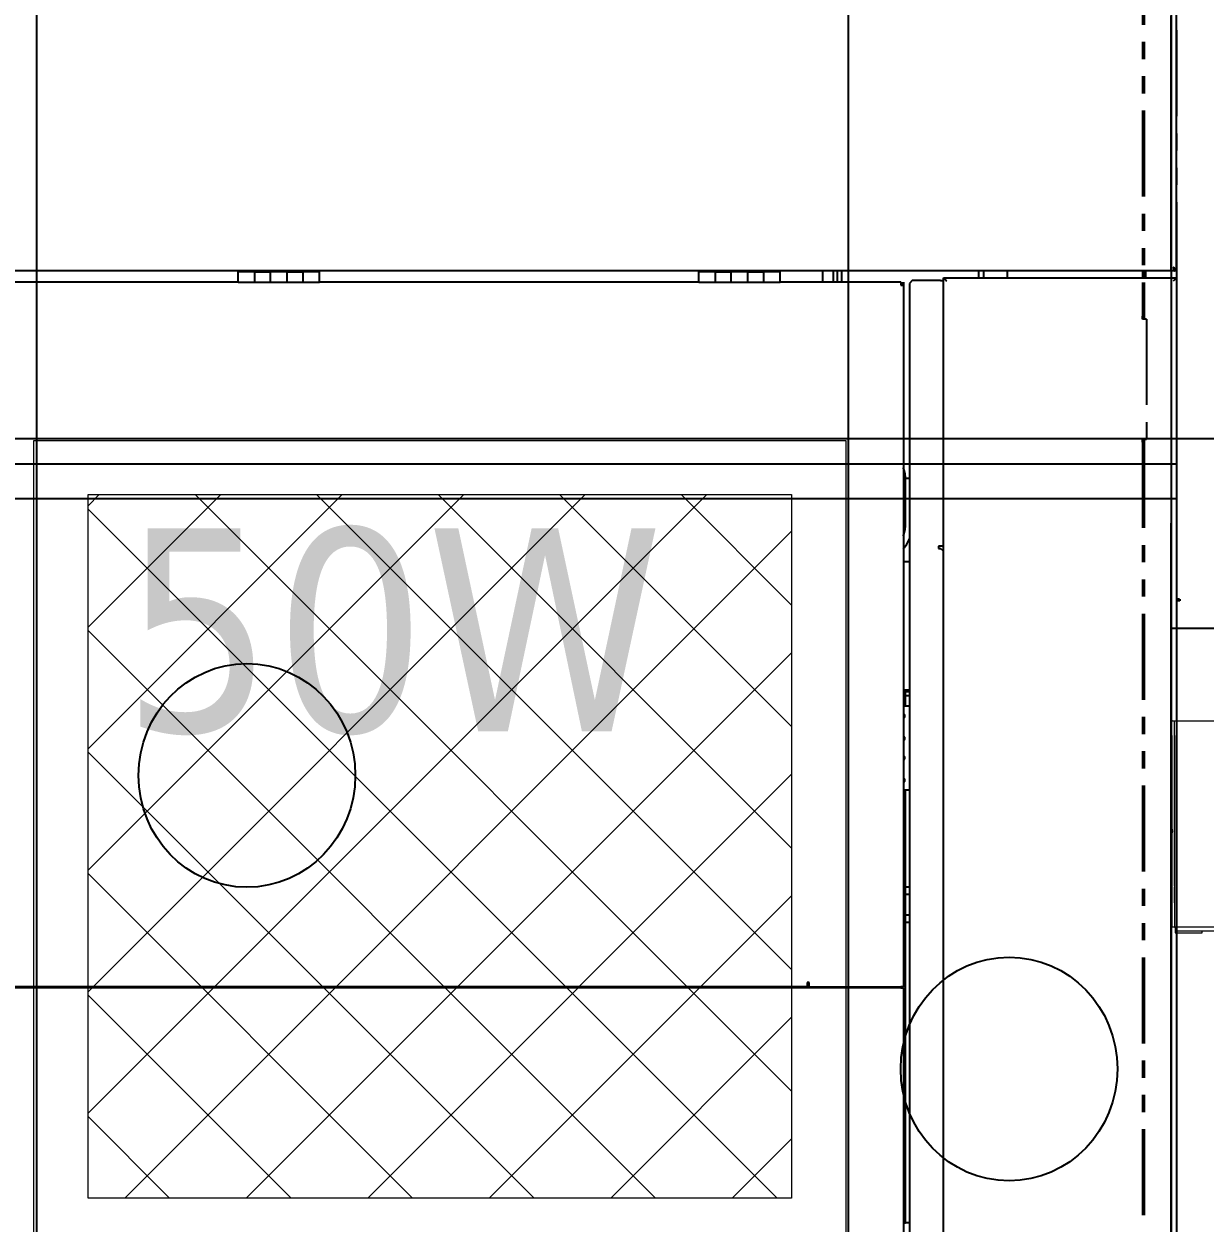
# Model space of a CAD drawing. Header units: centimetres. Extents: x 405564 to 502064, y 46284 to 60634.
# Drawn here: x 454418.8 to 454506.1, y 54084.6 to 54173.2 of the extents above; entities that cross this region are included whole.
import ezdxf
from ezdxf import colors
from ezdxf.entities.mleader import LeaderData, LeaderLine
from ezdxf.math import Vec2, Vec3
from ezdxf.xclip import XClip

# ---------------------------------------------------------------- set-up
doc = ezdxf.new("R2010")
doc.units = ezdxf.units.CM
doc.header["$XCLIPFRAME"] = 0
for name, pattern in [('3+1_3b$0$DASHED', [0.25, 0.125, -0.125]), ('SLD-2点鎖線', [12.7, 6.35, -1.27, 1.27, -1.27, 1.27, -1.27]), ('SLD-実線', [0])]:
    doc.linetypes.add(name, pattern=pattern)
for name, color, linetype in [('---___EB_draft03_cihazlar', 8, 'Continuous'), ('0-KRCN-ASMATAVAN-130426', 8, 'Continuous'), ('AS_DUV', 8, 'Continuous'), ('AS_PYZ_BINA', 8, 'Continuous')]:
    doc.layers.add(name, color=color, linetype=linetype)
for name, color, linetype, lineweight in [('0-KRCN-AYDINLATMA-130426', 8, 'Continuous', 9), ('0-KRCN-MİMARİ-220526', 8, 'Continuous', 9), ('OL_Ic', 8, 'Continuous', 9)]:
    doc.layers.add(name, color=color, linetype=linetype, lineweight=lineweight)
doc.styles.add('Normal_ITL', font='swissi.ttf')
doc.styles.add('TAHOMA', font='tahoma.ttf')

# ---------------------------------------------------------------- blocks, each defined once
blk = doc.blocks.new('50W 60x60 cm  SIVA ALTI LED ARMATÜR')
at = {"layer": '0-KRCN-AYDINLATMA-130426'}
h = blk.add_hatch(dxfattribs=at)
h.set_pattern_fill('ANSI37', color=256, scale=0.2)
h.paths.add_polyline_path([(-2.6, 2.5943), (2.6, 2.5943), (2.6, -2.6057), (-2.6, -2.6057)])
for points in [[(-3, 2.9943), (3, 2.9943), (3, -3.007), (-3, -3.007)], [(-2.6, 2.5943), (2.6, 2.5943), (2.6, -2.6057), (-2.6, -2.6057)]]:
    blk.add_lwpolyline(points, close=True, dxfattribs=at)
at = {"layer": '0-KRCN-AYDINLATMA-130426', "insert": (-2.35, 2.3443), "char_height": 1.5, "attachment_point": 1, "style": 'TAHOMA'}
blk.add_mtext_dynamic_manual_height_columns('{\\fTahoma|b0|i0|c162|p34;50W}', width=1.5, gutter_width=1.25, heights=[0], dxfattribs=at)
blk = doc.blocks.new('G$C27E741DA')
at = {"layer": '0-KRCN-AYDINLATMA-130426', "xscale": 10, "yscale": 10, "zscale": 10}
blk.add_blockref('50W 60x60 cm  SIVA ALTI LED ARMATÜR', (16385.471, 6978.468), dxfattribs=at)
blk = doc.blocks.new('Conveyor1M')
at = {"layer": '---___EB_draft03_cihazlar', "linetype": 'Continuous', "lineweight": 15}
for p, q in [((276570.094, -40661.165), (276570.094, -40561.665)), ((276585.344, -40561.665), (276585.344, -40661.165)), ((276585.644, -40612.465), (276585.644, -40660.115)), ((276585.764, -40659.115), (276585.644, -40659.115)), ((276585.764, -40661.115), (276585.764, -40659.115)), ((276585.644, -40660.115), (276585.644, -40661.115)), ((276571.194, -40661.165), (276570.094, -40661.165)), ((276570.095, -40661.344), (276570.095, -40661.165)), ((276582.309, -40661.165), (276571.194, -40661.165)), ((276571.195, -40661.165), (276585.345, -40661.165)), ((276583.544, -40661.165), (276582.38, -40661.165)), ((276583.594, -40661.165), (276585.244, -40661.165)), ((276585.344, -40661.115), (276585.644, -40661.115)), ((276585.345, -40661.165), (276585.345, -40661.115)), ((276585.345, -40661.165), (276585.345, -40661.365)), ((276585.644, -40661.115), (276585.764, -40661.115)), ((276570.096, -40661.365), (276570.095, -40661.344)), ((276571.195, -40661.365), (276570.096, -40661.365)), ((276571.195, -40661.365), (276578.043, -40661.365)), ((276578.043, -40661.365), (276578.447, -40661.365)), ((276578.447, -40661.365), (276585.345, -40661.365))]:
    blk.add_line(p, q, dxfattribs=at)
at = {"layer": '---___EB_draft03_cihazlar', "color": 1, "linetype": '3+1_3b$0$DASHED', "ltscale": 150}
blk.add_lwpolyline([(276488.244, -40561.415), (276724.244, -40561.415), (276724.244, -40661.415), (276488.244, -40661.415), (276488.244, -40561.415)], dxfattribs=at)
at = {"layer": '---___EB_draft03_cihazlar', "color": 1}
blk.add_lwpolyline([(276563.244, -40561.415), (276649.244, -40561.415), (276649.244, -40661.415), (276563.244, -40661.415), (276563.244, -40561.415)], dxfattribs=at)
at = {"layer": '---___EB_draft03_cihazlar', "linetype": 'Continuous', "lineweight": 15}
for points, knots in [([(276570.095, -40661.365), (276570.095, -40661.362), (276570.095, -40661.336), (276570.095, -40661.307), (276570.095, -40661.318), (276570.095, -40661.319)], [0, 0, 0, 0, 0.116936, 0.947734, 1, 1, 1, 1]), ([(276578.043, -40661.365), (276578.065, -40661.356), (276578.134, -40661.327), (276578.252, -40661.309), (276578.366, -40661.331), (276578.426, -40661.356), (276578.447, -40661.365)], [0, 0, 0, 0, 0.171416, 0.537556, 0.837741, 1, 1, 1, 1])]:
    blk.add_open_spline(points, degree=3, knots=knots, dxfattribs=at)
blk = doc.blocks.new('SMD Dizgi Makinesi')
at = {"layer": '---___EB_draft03_cihazlar', "linetype": 'SLD-2点鎖線'}
for p, q in [((275583.95, -39730.587), (275583.95, -39730.507)), ((275583.95, -39730.507), (275584.074, -39730.507)), ((275583.95, -39730.517), (275584.074, -39730.517)), ((275583.95, -39730.587), (275583.95, -39730.757)), ((275584.074, -39730.637), (275583.95, -39730.637)), ((275584.074, -39730.507), (275584.074, -39730.757)), ((275465.692, -39730.757), (275632.463, -39730.757)), ((275559.668, -39730.757), (275538.486, -39730.757)), ((275559.505, -39730.877), (275559.668, -39730.877)), ((275559.544, -39730.887), (275559.544, -39730.96)), ((275559.668, -39730.757), (275559.668, -39730.877)), ((275559.668, -39730.757), (275560.185, -39730.757)), ((275559.668, -39730.887), (275559.668, -39868.027)), ((275560.185, -39747.982), (275560.185, -39730.757)), ((275560.185, -39730.757), (275560.19, -39730.762)), ((275560.185, -39730.757), (275633.651, -39730.757)), ((275560.19, -39730.762), (275560.204, -39730.775)), ((275560.204, -39730.775), (275560.227, -39730.798)), ((275560.227, -39730.798), (275560.258, -39730.828)), ((275560.258, -39730.828), (275560.295, -39730.864)), ((275560.295, -39730.864), (275560.338, -39730.906)), ((275560.338, -39730.906), (275560.385, -39730.951)), ((275560.385, -39730.951), (275560.433, -39730.997)), ((275535.128, -39733.141), (275563.027, -39733.141)), ((275535.128, -39733.261), (275563.027, -39733.261)), ((275559.668, -39733.04), (275560.185, -39733.04)), ((275559.668, -39733.141), (275560.185, -39733.141)), ((275559.668, -39733.261), (275560.185, -39733.261)), ((275563.027, -39733.141), (275563.233, -39733.141)), ((275563.027, -39733.261), (275563.027, -39733.141)), ((275563.233, -39733.261), (275563.027, -39733.261)), ((275563.233, -39732.96), (275563.233, -39733.04)), ((275563.233, -39732.96), (275572.119, -39732.96)), ((275563.233, -39733.04), (275563.233, -39733.141)), ((275563.233, -39733.141), (275563.233, -39733.261)), ((275572.119, -39733.04), (275572.119, -39732.96)), ((275572.119, -39733.141), (275572.119, -39733.04)), ((275572.119, -39733.141), (275572.326, -39733.141)), ((275572.119, -39733.261), (275572.119, -39733.141)), ((275572.326, -39733.261), (275572.119, -39733.261)), ((275572.326, -39733.141), (275632.256, -39733.141)), ((275572.326, -39733.141), (275572.326, -39733.261)), ((275572.326, -39733.261), (275632.256, -39733.261)), ((275559.668, -39743.275), (275560.185, -39743.275)), ((275559.668, -39745.028), (275560.185, -39745.028)), ((275559.668, -39745.378), (275560.185, -39745.378)), ((275560.185, -39747.982), (275560.19, -39747.978)), ((275633.651, -39747.982), (275560.185, -39747.982)), ((275560.19, -39747.978), (275560.204, -39747.964)), ((275560.204, -39747.964), (275560.227, -39747.942)), ((275560.227, -39747.942), (275560.258, -39747.912)), ((275560.258, -39747.912), (275560.295, -39747.875)), ((275560.295, -39747.875), (275560.338, -39747.834)), ((275560.338, -39747.834), (275560.385, -39747.789)), ((275560.385, -39747.789), (275560.433, -39747.742)), ((275560.392, -39748.193), (275560.392, -39747.982)), ((275560.392, -39748.193), (275560.392, -39750.286)), ((275580.024, -39747.982), (275580.024, -39748.193)), ((275580.024, -39748.193), (275580.024, -39748.333)), ((275580.024, -39748.333), (275580.189, -39748.333)), ((275580.396, -39747.982), (275580.189, -39748.183)), ((275580.189, -39748.333), (275580.189, -39748.183)), ((275560.392, -39750.286), (275560.598, -39750.486)), ((275560.521, -39750.937), (275560.727, -39750.937)), ((275560.598, -39750.486), (275631.791, -39750.486)), ((275560.727, -39750.937), (275612.598, -39750.937)), ((275560.727, -39751.137), (275560.727, -39750.937)), ((275575.012, -39750.486), (275575.012, -39750.786)), ((275578.474, -39750.786), (275575.012, -39750.786)), ((275581.16, -39750.937), (275581.16, -39750.486)), ((275590.667, -39750.486), (275590.667, -39750.937)), ((275590.77, -39750.536), (275590.667, -39750.536)), ((275590.77, -39750.536), (275590.77, -39750.486)), ((275590.77, -39750.937), (275590.77, -39750.536)), ((275591.855, -39750.786), (275590.77, -39750.786)), ((275591.08, -39750.486), (275591.08, -39750.937)), ((275591.855, -39750.486), (275591.855, -39750.937)), ((275598.055, -39750.486), (275598.055, -39750.937)), ((275630.034, -39750.786), (275598.055, -39750.786)), ((275605.236, -39750.486), (275605.236, -39750.786)), ((275605.752, -39750.786), (275605.752, -39750.486)), ((275607.302, -39750.486), (275607.302, -39750.786)), ((275607.819, -39750.786), (275607.819, -39750.486)), ((275612.598, -39750.937), (275612.598, -39751.137)), ((275612.654, -39750.937), (275612.654, -39751.087)), ((275612.675, -39750.937), (275612.654, -39750.937)), ((275612.675, -39750.937), (275633.702, -39750.937)), ((275630.034, -39750.486), (275630.034, -39750.786)), ((275630.034, -39750.937), (275630.034, -39750.786)), ((275560.521, -39751.087), (275560.727, -39751.087)), ((275560.521, -39751.137), (275560.521, -39751.097)), ((275560.521, -39751.137), (275560.521, -39760.05)), ((275560.521, -39751.137), (275560.727, -39751.137)), ((275560.676, -39751.137), (275560.676, -39751.097)), ((275612.654, -39751.037), (275612.598, -39751.037)), ((275612.598, -39757.897), (275612.598, -39751.137)), ((275612.654, -39751.087), (275612.675, -39751.087)), ((275612.675, -39751.087), (275612.675, -39843.121)), ((275612.676, -39751.137), (275612.676, -39843.071)), ((275612.598, -39752.639), (275612.675, -39752.639)), ((275612.675, -39752.038), (275612.675, -39752.038)), ((275612.675, -39752.038), (275612.675, -39842.169)), ((275612.675, -39752.038), (275612.675, -39842.169)), ((275612.675, -39755.242), (275612.598, -39755.168)), ((275560.521, -39755.493), (275559.668, -39755.493)), ((275560.521, -39755.814), (275559.668, -39755.814)), ((275560.521, -39756.114), (275559.668, -39756.114)), ((275612.621, -39755.53), (275612.598, -39755.477)), ((275612.598, -39755.81), (275612.621, -39755.756)), ((275612.639, -39755.643), (275612.621, -39755.53)), ((275612.621, -39755.756), (275612.639, -39755.643)), ((275560.521, -39756.895), (275559.668, -39756.895)), ((275612.598, -39757.897), (275612.288, -39757.897)), ((275612.288, -39757.897), (275612.288, -39758.047)), ((275612.288, -39758.047), (275612.391, -39758.047)), ((275612.391, -39758.047), (275612.598, -39758.047)), ((275612.598, -39758.047), (275612.598, -39836.161)), ((275612.598, -39758.172), (275612.675, -39758.172)), ((275612.675, -39758.588), (275612.598, -39758.588)), ((275612.598, -39759.674), (275612.675, -39759.674)), ((275559.746, -39760.05), (275559.746, -39761.252)), ((275560.521, -39760.05), (275559.746, -39760.05)), ((275560.521, -39761.252), (275560.521, -39760.05)), ((275612.598, -39760.11), (275612.675, -39760.11)), ((275612.598, -39760.21), (275612.675, -39760.21)), ((275612.598, -39760.525), (275612.675, -39760.525)), ((275560.521, -39761.252), (275559.746, -39761.252)), ((275559.746, -39762.453), (275559.746, -39761.252)), ((275560.521, -39762.453), (275560.521, -39761.252)), ((275559.746, -39762.453), (275559.746, -39763.655)), ((275559.746, -39762.453), (275560.521, -39762.453)), ((275560.521, -39763.655), (275560.521, -39762.453)), ((275612.621, -39762.14), (275612.598, -39762.087)), ((275612.598, -39762.419), (275612.621, -39762.366)), ((275612.639, -39762.253), (275612.621, -39762.14)), ((275612.621, -39762.366), (275612.639, -39762.253)), ((275560.521, -39763.655), (275559.746, -39763.655)), ((275559.746, -39764.857), (275559.746, -39763.655)), ((275560.521, -39764.857), (275560.521, -39763.655)), ((275559.746, -39764.857), (275559.746, -39766.059)), ((275559.746, -39764.857), (275560.521, -39764.857)), ((275560.521, -39766.059), (275560.521, -39764.857)), ((275560.521, -39766.059), (275559.746, -39766.059)), ((275560.521, -39766.059), (275560.521, -39794.099)), ((275612.621, -39765.445), (275612.598, -39765.391)), ((275612.598, -39765.724), (275612.621, -39765.671)), ((275612.639, -39765.558), (275612.621, -39765.445)), ((275612.621, -39765.671), (275612.639, -39765.558)), ((275612.621, -39768.75), (275612.598, -39768.696)), ((275612.639, -39768.863), (275612.621, -39768.75)), ((275612.598, -39769.029), (275612.621, -39768.976)), ((275612.598, -39769.338), (275612.675, -39769.264)), ((275612.675, -39769.663), (275612.598, -39769.589)), ((275612.621, -39768.976), (275612.639, -39768.863)), ((275612.621, -39769.951), (275612.598, -39769.898)), ((275612.598, -39770.231), (275612.621, -39770.177)), ((275612.639, -39770.064), (275612.621, -39769.951)), ((275612.621, -39770.177), (275612.639, -39770.064)), ((275612.621, -39773.256), (275612.598, -39773.203)), ((275612.598, -39773.536), (275612.621, -39773.482)), ((275612.639, -39773.369), (275612.621, -39773.256)), ((275612.621, -39773.482), (275612.639, -39773.369)), ((275612.621, -39776.561), (275612.598, -39776.508)), ((275612.639, -39776.674), (275612.621, -39776.561)), ((275612.621, -39776.787), (275612.639, -39776.674)), ((275612.598, -39776.84), (275612.621, -39776.787)), ((275612.621, -39779.866), (275612.598, -39779.812)), ((275612.598, -39780.145), (275612.621, -39780.092)), ((275612.639, -39779.979), (275612.621, -39779.866)), ((275612.621, -39780.092), (275612.639, -39779.979)), ((275612.621, -39783.171), (275612.598, -39783.117)), ((275612.598, -39783.45), (275612.621, -39783.397)), ((275612.598, -39783.759), (275612.675, -39783.685)), ((275612.639, -39783.284), (275612.621, -39783.171)), ((275612.621, -39783.397), (275612.639, -39783.284)), ((275612.675, -39784.084), (275612.598, -39784.01)), ((275612.621, -39784.372), (275612.598, -39784.319)), ((275612.598, -39784.652), (275612.621, -39784.598)), ((275612.639, -39784.485), (275612.621, -39784.372)), ((275612.621, -39784.598), (275612.639, -39784.485)), ((275612.675, -39785.136), (275612.598, -39785.136)), ((275612.675, -39785.627), (275612.598, -39785.627)), ((275612.598, -39787.149), (275612.675, -39787.149)), ((275612.639, -39786.484), (275612.644, -39786.482)), ((275612.675, -39787.64), (275612.598, -39787.64)), ((275612.598, -39787.957), (275612.621, -39787.903)), ((275612.621, -39787.677), (275612.606, -39787.64)), ((275612.639, -39787.79), (275612.621, -39787.677)), ((275612.621, -39787.903), (275612.639, -39787.79)), ((275612.621, -39790.982), (275612.598, -39790.929)), ((275612.598, -39791.261), (275612.621, -39791.208)), ((275612.639, -39791.095), (275612.621, -39790.982)), ((275612.621, -39791.208), (275612.639, -39791.095)), ((275559.67, -39794.099), (275559.668, -39794.099)), ((275559.746, -39794.099), (275559.67, -39794.099)), ((275559.67, -39800.108), (275559.67, -39794.099)), ((275559.746, -39794.099), (275559.746, -39795.301)), ((275560.521, -39794.099), (275559.746, -39794.099)), ((275560.521, -39795.301), (275560.521, -39794.099)), ((275612.621, -39794.287), (275612.598, -39794.233)), ((275612.639, -39794.4), (275612.621, -39794.287)), ((275612.621, -39794.513), (275612.639, -39794.4)), ((275560.521, -39795.301), (275559.746, -39795.301)), ((275559.746, -39796.503), (275559.746, -39795.301)), ((275560.521, -39796.503), (275560.521, -39795.301)), ((275612.598, -39794.566), (275612.621, -39794.513)), ((275559.746, -39796.503), (275559.746, -39797.705)), ((275559.746, -39796.503), (275560.521, -39796.503)), ((275560.521, -39797.705), (275560.521, -39796.503)), ((275560.521, -39797.705), (275559.746, -39797.705)), ((275559.746, -39798.906), (275559.746, -39797.705)), ((275560.521, -39798.906), (275560.521, -39797.705)), ((275612.621, -39797.592), (275612.598, -39797.538)), ((275612.598, -39797.871), (275612.621, -39797.818)), ((275612.639, -39797.705), (275612.621, -39797.592)), ((275612.621, -39797.818), (275612.639, -39797.705)), ((275612.598, -39798.18), (275612.675, -39798.106)), ((275612.675, -39798.505), (275612.598, -39798.431)), ((275612.621, -39798.793), (275612.598, -39798.74)), ((275612.639, -39798.906), (275612.621, -39798.793)), ((275559.746, -39798.906), (275559.746, -39800.108)), ((275559.746, -39798.906), (275560.521, -39798.906)), ((275560.521, -39800.108), (275560.521, -39798.906)), ((275612.598, -39799.073), (275612.621, -39799.019)), ((275612.621, -39799.019), (275612.639, -39798.906)), ((275559.67, -39800.108), (275559.668, -39800.108)), ((275559.746, -39800.108), (275559.67, -39800.108)), ((275560.521, -39800.108), (275559.746, -39800.108)), ((275560.521, -39800.108), (275560.521, -39828.149)), ((275612.621, -39802.098), (275612.598, -39802.045)), ((275612.598, -39802.378), (275612.621, -39802.324)), ((275612.639, -39802.211), (275612.621, -39802.098)), ((275612.621, -39802.324), (275612.639, -39802.211)), ((275612.621, -39805.403), (275612.598, -39805.35)), ((275612.598, -39805.682), (275612.621, -39805.629)), ((275612.639, -39805.516), (275612.621, -39805.403)), ((275612.621, -39805.629), (275612.639, -39805.516)), ((275612.621, -39808.708), (275612.598, -39808.654)), ((275612.598, -39808.987), (275612.621, -39808.934)), ((275612.639, -39808.821), (275612.621, -39808.708)), ((275612.621, -39808.934), (275612.639, -39808.821)), ((275612.621, -39812.013), (275612.598, -39811.959)), ((275612.639, -39812.126), (275612.621, -39812.013)), ((275612.621, -39812.239), (275612.639, -39812.126)), ((275612.598, -39812.292), (275612.621, -39812.239)), ((275612.598, -39812.601), (275612.675, -39812.527)), ((275612.675, -39812.926), (275612.598, -39812.852)), ((275612.621, -39813.214), (275612.598, -39813.161)), ((275612.598, -39813.494), (275612.621, -39813.44)), ((275612.639, -39813.327), (275612.621, -39813.214)), ((275612.621, -39813.44), (275612.639, -39813.327))]:
    blk.add_line(p, q, dxfattribs=at)
at = {"layer": '---___EB_draft03_cihazlar', "linetype": 'SLD-実線'}
for p, q in [((275559.668, -39730.757), (275538.486, -39730.757)), ((275559.505, -39730.877), (275559.668, -39730.877)), ((275559.544, -39730.887), (275559.544, -39730.96)), ((275559.668, -39730.757), (275559.668, -39730.877)), ((275559.668, -39730.757), (275560.185, -39730.757)), ((275559.668, -39730.887), (275559.668, -39868.027)), ((275560.185, -39747.982), (275560.185, -39730.757)), ((275560.185, -39730.757), (275560.19, -39730.762)), ((275560.185, -39730.757), (275633.651, -39730.757)), ((275560.19, -39730.762), (275560.204, -39730.775)), ((275560.204, -39730.775), (275560.227, -39730.798)), ((275560.227, -39730.798), (275560.258, -39730.828)), ((275560.258, -39730.828), (275560.295, -39730.864)), ((275560.295, -39730.864), (275560.338, -39730.906)), ((275560.338, -39730.906), (275560.385, -39730.951)), ((275560.385, -39730.951), (275560.433, -39730.997)), ((275559.668, -39733.04), (275560.185, -39733.04)), ((275559.668, -39733.141), (275560.185, -39733.141)), ((275559.668, -39733.261), (275560.185, -39733.261)), ((275559.668, -39743.275), (275560.185, -39743.275)), ((275559.668, -39745.028), (275560.185, -39745.028)), ((275559.668, -39745.378), (275560.185, -39745.378)), ((275560.185, -39747.982), (275560.19, -39747.978)), ((275633.651, -39747.982), (275560.185, -39747.982)), ((275560.19, -39747.978), (275560.204, -39747.964)), ((275560.204, -39747.964), (275560.227, -39747.942)), ((275560.227, -39747.942), (275560.258, -39747.912)), ((275560.258, -39747.912), (275560.295, -39747.875)), ((275560.295, -39747.875), (275560.338, -39747.834)), ((275560.338, -39747.834), (275560.385, -39747.789)), ((275560.385, -39747.789), (275560.433, -39747.742)), ((275560.392, -39748.193), (275560.392, -39747.982)), ((275560.392, -39748.193), (275560.392, -39750.286)), ((275580.024, -39747.982), (275580.024, -39748.193)), ((275580.024, -39748.193), (275580.024, -39748.333)), ((275580.024, -39748.333), (275580.189, -39748.333)), ((275580.396, -39747.982), (275580.189, -39748.183)), ((275580.189, -39748.333), (275580.189, -39748.183)), ((275560.392, -39750.286), (275560.598, -39750.486)), ((275560.521, -39750.937), (275560.727, -39750.937)), ((275560.598, -39750.486), (275631.791, -39750.486)), ((275560.727, -39750.937), (275612.598, -39750.937)), ((275560.727, -39751.137), (275560.727, -39750.937)), ((275575.012, -39750.486), (275575.012, -39750.786)), ((275578.474, -39750.786), (275575.012, -39750.786)), ((275581.16, -39750.937), (275581.16, -39750.486)), ((275590.667, -39750.486), (275590.667, -39750.937)), ((275590.77, -39750.536), (275590.667, -39750.536)), ((275590.77, -39750.536), (275590.77, -39750.486)), ((275590.77, -39750.937), (275590.77, -39750.536)), ((275591.855, -39750.786), (275590.77, -39750.786)), ((275591.08, -39750.486), (275591.08, -39750.937)), ((275591.855, -39750.486), (275591.855, -39750.937)), ((275598.055, -39750.486), (275598.055, -39750.937)), ((275630.034, -39750.786), (275598.055, -39750.786)), ((275605.236, -39750.486), (275605.236, -39750.786)), ((275605.752, -39750.786), (275605.752, -39750.486)), ((275607.302, -39750.486), (275607.302, -39750.786)), ((275607.819, -39750.786), (275607.819, -39750.486)), ((275612.598, -39750.937), (275612.598, -39751.137)), ((275612.654, -39750.937), (275612.654, -39751.087)), ((275612.675, -39750.937), (275612.654, -39750.937)), ((275612.675, -39750.937), (275633.702, -39750.937)), ((275630.034, -39750.486), (275630.034, -39750.786)), ((275630.034, -39750.937), (275630.034, -39750.786)), ((275560.521, -39751.087), (275560.727, -39751.087)), ((275560.521, -39751.137), (275560.521, -39751.097)), ((275560.521, -39751.137), (275560.521, -39760.05)), ((275560.521, -39751.137), (275560.727, -39751.137)), ((275560.676, -39751.137), (275560.676, -39751.097)), ((275612.654, -39751.037), (275612.598, -39751.037)), ((275612.598, -39757.897), (275612.598, -39751.137)), ((275612.654, -39751.087), (275612.675, -39751.087)), ((275612.675, -39751.087), (275612.675, -39843.121)), ((275612.676, -39751.137), (275612.676, -39843.071)), ((275612.598, -39752.639), (275612.675, -39752.639)), ((275612.675, -39752.038), (275612.675, -39752.038)), ((275612.675, -39752.038), (275612.675, -39842.169)), ((275612.675, -39752.038), (275612.675, -39842.169)), ((275612.675, -39755.242), (275612.598, -39755.168)), ((275560.521, -39755.493), (275559.668, -39755.493)), ((275560.521, -39755.814), (275559.668, -39755.814)), ((275560.521, -39756.114), (275559.668, -39756.114)), ((275612.621, -39755.53), (275612.598, -39755.477)), ((275612.598, -39755.81), (275612.621, -39755.756)), ((275612.639, -39755.643), (275612.621, -39755.53)), ((275612.621, -39755.756), (275612.639, -39755.643)), ((275560.521, -39756.895), (275559.668, -39756.895)), ((275612.598, -39757.897), (275612.288, -39757.897)), ((275612.288, -39757.897), (275612.288, -39758.047)), ((275612.288, -39758.047), (275612.391, -39758.047)), ((275612.391, -39758.047), (275612.598, -39758.047)), ((275612.598, -39758.047), (275612.598, -39836.161)), ((275612.598, -39758.172), (275612.675, -39758.172)), ((275612.675, -39758.588), (275612.598, -39758.588)), ((275612.598, -39759.674), (275612.675, -39759.674)), ((275560.521, -39760.05), (275559.746, -39760.05)), ((275559.746, -39760.05), (275559.746, -39761.252)), ((275560.521, -39761.252), (275560.521, -39760.05)), ((275612.598, -39760.11), (275612.675, -39760.11)), ((275612.598, -39760.21), (275612.675, -39760.21)), ((275612.598, -39760.525), (275612.675, -39760.525)), ((275560.521, -39761.252), (275559.746, -39761.252)), ((275559.746, -39762.453), (275559.746, -39761.252)), ((275560.521, -39762.453), (275560.521, -39761.252)), ((275559.746, -39762.453), (275560.521, -39762.453)), ((275559.746, -39762.453), (275559.746, -39763.655)), ((275560.521, -39763.655), (275560.521, -39762.453)), ((275612.621, -39762.14), (275612.598, -39762.087)), ((275612.598, -39762.419), (275612.621, -39762.366)), ((275612.639, -39762.253), (275612.621, -39762.14)), ((275612.621, -39762.366), (275612.639, -39762.253)), ((275560.521, -39763.655), (275559.746, -39763.655)), ((275559.746, -39764.857), (275559.746, -39763.655)), ((275560.521, -39764.857), (275560.521, -39763.655)), ((275559.746, -39764.857), (275560.521, -39764.857)), ((275559.746, -39764.857), (275559.746, -39766.059)), ((275560.521, -39766.059), (275560.521, -39764.857)), ((275560.521, -39766.059), (275559.746, -39766.059)), ((275560.521, -39766.059), (275560.521, -39794.099)), ((275612.621, -39765.445), (275612.598, -39765.391)), ((275612.598, -39765.724), (275612.621, -39765.671)), ((275612.639, -39765.558), (275612.621, -39765.445)), ((275612.621, -39765.671), (275612.639, -39765.558)), ((275612.621, -39768.75), (275612.598, -39768.696)), ((275612.639, -39768.863), (275612.621, -39768.75)), ((275612.598, -39769.029), (275612.621, -39768.976)), ((275612.598, -39769.338), (275612.675, -39769.264)), ((275612.675, -39769.663), (275612.598, -39769.589)), ((275612.621, -39768.976), (275612.639, -39768.863)), ((275612.621, -39769.951), (275612.598, -39769.898)), ((275612.598, -39770.231), (275612.621, -39770.177)), ((275612.639, -39770.064), (275612.621, -39769.951)), ((275612.621, -39770.177), (275612.639, -39770.064)), ((275612.621, -39773.256), (275612.598, -39773.203)), ((275612.598, -39773.536), (275612.621, -39773.482)), ((275612.639, -39773.369), (275612.621, -39773.256)), ((275612.621, -39773.482), (275612.639, -39773.369)), ((275612.621, -39776.561), (275612.598, -39776.508)), ((275612.639, -39776.674), (275612.621, -39776.561)), ((275612.621, -39776.787), (275612.639, -39776.674)), ((275612.598, -39776.84), (275612.621, -39776.787)), ((275612.621, -39779.866), (275612.598, -39779.812)), ((275612.598, -39780.145), (275612.621, -39780.092)), ((275612.639, -39779.979), (275612.621, -39779.866)), ((275612.621, -39780.092), (275612.639, -39779.979)), ((275612.621, -39783.171), (275612.598, -39783.117)), ((275612.598, -39783.45), (275612.621, -39783.397)), ((275612.598, -39783.759), (275612.675, -39783.685)), ((275612.639, -39783.284), (275612.621, -39783.171)), ((275612.621, -39783.397), (275612.639, -39783.284)), ((275612.675, -39784.084), (275612.598, -39784.01)), ((275612.621, -39784.372), (275612.598, -39784.319)), ((275612.598, -39784.652), (275612.621, -39784.598)), ((275612.639, -39784.485), (275612.621, -39784.372)), ((275612.621, -39784.598), (275612.639, -39784.485)), ((275612.675, -39785.136), (275612.598, -39785.136)), ((275612.675, -39785.627), (275612.598, -39785.627)), ((275612.598, -39787.149), (275612.675, -39787.149)), ((275612.639, -39786.484), (275612.644, -39786.482)), ((275612.675, -39787.64), (275612.598, -39787.64)), ((275612.598, -39787.957), (275612.621, -39787.903)), ((275612.621, -39787.677), (275612.606, -39787.64)), ((275612.639, -39787.79), (275612.621, -39787.677)), ((275612.621, -39787.903), (275612.639, -39787.79)), ((275612.621, -39790.982), (275612.598, -39790.929)), ((275612.598, -39791.261), (275612.621, -39791.208)), ((275612.639, -39791.095), (275612.621, -39790.982)), ((275612.621, -39791.208), (275612.639, -39791.095)), ((275559.67, -39794.099), (275559.668, -39794.099)), ((275559.746, -39794.099), (275559.67, -39794.099)), ((275559.67, -39800.108), (275559.67, -39794.099)), ((275560.521, -39794.099), (275559.746, -39794.099)), ((275559.746, -39794.099), (275559.746, -39795.301)), ((275560.521, -39795.301), (275560.521, -39794.099)), ((275612.621, -39794.287), (275612.598, -39794.233)), ((275612.639, -39794.4), (275612.621, -39794.287)), ((275612.621, -39794.513), (275612.639, -39794.4)), ((275559.746, -39796.503), (275559.746, -39795.301)), ((275560.521, -39795.301), (275559.746, -39795.301)), ((275560.521, -39796.503), (275560.521, -39795.301)), ((275612.598, -39794.566), (275612.621, -39794.513)), ((275559.746, -39796.503), (275560.521, -39796.503)), ((275559.746, -39796.503), (275559.746, -39797.705)), ((275560.521, -39797.705), (275560.521, -39796.503)), ((275559.746, -39798.906), (275559.746, -39797.705)), ((275560.521, -39797.705), (275559.746, -39797.705)), ((275560.521, -39798.906), (275560.521, -39797.705)), ((275612.621, -39797.592), (275612.598, -39797.538)), ((275612.598, -39797.871), (275612.621, -39797.818)), ((275612.639, -39797.705), (275612.621, -39797.592)), ((275612.621, -39797.818), (275612.639, -39797.705)), ((275612.598, -39798.18), (275612.675, -39798.106)), ((275612.675, -39798.505), (275612.598, -39798.431)), ((275612.621, -39798.793), (275612.598, -39798.74)), ((275612.639, -39798.906), (275612.621, -39798.793)), ((275559.746, -39798.906), (275560.521, -39798.906)), ((275559.746, -39798.906), (275559.746, -39800.108)), ((275560.521, -39800.108), (275560.521, -39798.906)), ((275612.598, -39799.073), (275612.621, -39799.019)), ((275612.621, -39799.019), (275612.639, -39798.906)), ((275559.67, -39800.108), (275559.668, -39800.108)), ((275559.746, -39800.108), (275559.67, -39800.108)), ((275560.521, -39800.108), (275559.746, -39800.108)), ((275560.521, -39800.108), (275560.521, -39828.149)), ((275612.621, -39802.098), (275612.598, -39802.045)), ((275612.598, -39802.378), (275612.621, -39802.324)), ((275612.639, -39802.211), (275612.621, -39802.098)), ((275612.621, -39802.324), (275612.639, -39802.211)), ((275612.621, -39805.403), (275612.598, -39805.35)), ((275612.598, -39805.682), (275612.621, -39805.629)), ((275612.639, -39805.516), (275612.621, -39805.403)), ((275612.621, -39805.629), (275612.639, -39805.516)), ((275612.621, -39808.708), (275612.598, -39808.654)), ((275612.598, -39808.987), (275612.621, -39808.934)), ((275612.639, -39808.821), (275612.621, -39808.708)), ((275612.621, -39808.934), (275612.639, -39808.821)), ((275612.621, -39812.013), (275612.598, -39811.959)), ((275612.639, -39812.126), (275612.621, -39812.013)), ((275612.621, -39812.239), (275612.639, -39812.126)), ((275612.598, -39812.292), (275612.621, -39812.239)), ((275612.598, -39812.601), (275612.675, -39812.527)), ((275612.675, -39812.926), (275612.598, -39812.852)), ((275612.621, -39813.214), (275612.598, -39813.161)), ((275612.598, -39813.494), (275612.621, -39813.44)), ((275612.639, -39813.327), (275612.621, -39813.214)), ((275612.621, -39813.44), (275612.639, -39813.327))]:
    blk.add_line(p, q, dxfattribs=at)
at = {"layer": '---___EB_draft03_cihazlar'}
for p, q in [((275573.928, -39868.157), (275573.928, -39730.757)), ((275576.511, -39868.157), (275576.511, -39730.757))]:
    blk.add_line(p, q, dxfattribs=at)
at = {"layer": '---___EB_draft03_cihazlar', "color": 1, "linetype": '3+1_3b$0$DASHED', "ltscale": 150}
blk.add_lwpolyline([(275341.077, -39731.157), (275757.077, -39731.157), (275757.077, -39868.157), (275341.077, -39868.157), (275341.077, -39731.157)], dxfattribs=at)
at = {"layer": '---___EB_draft03_cihazlar', "color": 1}
blk.add_lwpolyline([(275426.077, -39731.157), (275672.077, -39731.157), (275672.077, -39868.157), (275426.077, -39868.157), (275426.077, -39731.157)], dxfattribs=at)
at = {"layer": '---___EB_draft03_cihazlar'}
for centre in [(275618.668, -39743.125), (275596.97, -39799.457)]:
    blk.add_ellipse(centre, major_axis=(-8.266, 0), ratio=0.969208, start_param=4.712389, end_param=10.995574, dxfattribs=at)
at = {"layer": '---___EB_draft03_cihazlar', "linetype": 'SLD-2点鎖線'}
for centre, major_axis, start_param, end_param in [((275575.012, -39752.789), (-2.067, 0), 4.712389, 5.10215), ((275578.474, -39752.789), (-2.067, 0), 4.322628, 4.712389), ((275578.474, -39752.789), (-2.583, 0), 3.974663, 4.309673), ((275592.578, -39750.987), (-0.17, 0), 3.449464, 5.975314), ((275594.231, -39750.987), (-0.17, 0), 3.449464, 5.975314), ((275595.678, -39750.987), (-0.17, 0), 3.449464, 5.975314), ((275597.331, -39750.987), (-0.17, 0), 3.449464, 5.975314), ((275603.142, -39751.087), (-9.534, 0), 3.136171, 3.157848)]:
    blk.add_ellipse(centre, major_axis=major_axis, ratio=0.969208, start_param=start_param, end_param=end_param, dxfattribs=at)
at = {"layer": '---___EB_draft03_cihazlar', "linetype": 'SLD-実線'}
for centre, major_axis, start_param, end_param in [((275575.012, -39752.789), (-2.067, 0), 4.712389, 5.10215), ((275578.474, -39752.789), (-2.067, 0), 4.322628, 4.712389), ((275578.474, -39752.789), (-2.583, 0), 3.974663, 4.309673), ((275592.578, -39750.987), (-0.17, 0), 3.449464, 5.975314), ((275594.231, -39750.987), (-0.17, 0), 3.449464, 5.975314), ((275595.678, -39750.987), (-0.17, 0), 3.449464, 5.975314), ((275597.331, -39750.987), (-0.17, 0), 3.449464, 5.975314), ((275603.142, -39751.087), (-9.534, 0), 3.136171, 3.157848)]:
    blk.add_ellipse(centre, major_axis=major_axis, ratio=0.969208, start_param=start_param, end_param=end_param, dxfattribs=at)
for points, knots in [([(275559.668, -39730.757), (275559.647, -39730.761), (275559.605, -39730.768), (275559.542, -39730.826), (275559.48, -39730.906), (275559.44, -39730.968), (275559.42, -39730.997)], [0, 0, 0, 0, 0.254644, 0.509537, 0.764433, 1, 1, 1, 1]), ([(275559.42, -39730.997), (275559.453, -39730.988), (275559.518, -39730.97), (275559.6, -39730.942), (275559.657, -39730.915), (275559.665, -39730.897), (275559.668, -39730.887)], [0, 0, 0, 0, 0.24999, 0.499993, 0.750007, 1, 1, 1, 1]), ([(275612.638, -39786.167), (275612.633, -39786.168), (275612.623, -39786.169), (275612.61, -39786.177), (275612.603, -39786.186), (275612.599, -39786.195), (275612.597, -39786.204), (275612.599, -39786.216), (275612.605, -39786.228), (275612.619, -39786.238), (275612.63, -39786.24), (275612.636, -39786.241)], [0, 0, 0, 0, 0.124997, 0.267723, 0.345125, 0.424547, 0.503765, 0.580513, 0.719148, 0.834234, 1, 1, 1, 1]), ([(275612.66, -39786.246), (275612.647, -39786.247), (275612.629, -39786.247), (275612.608, -39786.262), (275612.6, -39786.274), (275612.597, -39786.287), (275612.6, -39786.301), (275612.611, -39786.315), (275612.625, -39786.322), (275612.642, -39786.325), (275612.657, -39786.327), (275612.673, -39786.329), (275612.675, -39786.329)], [0, 0, 0, 0, 0.220423, 0.312941, 0.36626, 0.417835, 0.501613, 0.557952, 0.655742, 0.790371, 0.967549, 1, 1, 1, 1]), ([(275612.655, -39786.328), (275612.649, -39786.329), (275612.633, -39786.33), (275612.623, -39786.333), (275612.611, -39786.34), (275612.605, -39786.347), (275612.6, -39786.354), (275612.598, -39786.363), (275612.598, -39786.374), (275612.601, -39786.385), (275612.609, -39786.395), (275612.63, -39786.408), (275612.641, -39786.407), (275612.67, -39786.41), (275612.675, -39786.41)], [0, 0, 0, 0, 0.092521, 0.245036, 0.31157, 0.344057, 0.377343, 0.412031, 0.445459, 0.502311, 0.546126, 0.59109, 0.933796, 1, 1, 1, 1]), ([(275612.638, -39786.412), (275612.633, -39786.413), (275612.623, -39786.414), (275612.61, -39786.422), (275612.603, -39786.431), (275612.599, -39786.44), (275612.597, -39786.449), (275612.599, -39786.461), (275612.605, -39786.473), (275612.619, -39786.484), (275612.63, -39786.486), (275612.636, -39786.487)], [0, 0, 0, 0, 0.125774, 0.269024, 0.346652, 0.426201, 0.505439, 0.582238, 0.720809, 0.835566, 1, 1, 1, 1]), ([(275612.629, -39786.239), (275612.631, -39786.24), (275612.634, -39786.243), (275612.653, -39786.245), (275612.67, -39786.247), (275612.675, -39786.247)], [0, 0, 0, 0, 0.447773, 0.856485, 1, 1, 1, 1]), ([(275612.675, -39786.162), (275612.67, -39786.162), (275612.654, -39786.164), (275612.636, -39786.166), (275612.632, -39786.168), (275612.63, -39786.169)], [0, 0, 0, 0, 0.18632, 0.578657, 1, 1, 1, 1]), ([(275612.656, -39786.409), (275612.654, -39786.409), (275612.635, -39786.411), (275612.632, -39786.413), (275612.63, -39786.415)], [0, 0, 0, 0, 0.11966, 1, 1, 1, 1]), ([(275612.667, -39786.176), (275612.661, -39786.175), (275612.641, -39786.173), (275612.64, -39786.171), (275612.64, -39786.169)], [0, 0, 0, 0, 0.285549, 1, 1, 1, 1]), ([(275612.675, -39786.422), (275612.668, -39786.421), (275612.652, -39786.42), (275612.641, -39786.418), (275612.64, -39786.416), (275612.64, -39786.415)], [0, 0, 0, 0, 0.2730509, 0.6261495, 1, 1, 1, 1]), ([(275612.675, -39786.34), (275612.672, -39786.34), (275612.665, -39786.34), (275612.658, -39786.339), (275612.657, -39786.339), (275612.656, -39786.339)], [0, 0, 0, 0, 0.288297, 0.674111, 1, 1, 1, 1]), ([(275612.674, -39786.177), (275612.674, -39786.177), (275612.674, -39786.177), (275612.673, -39786.177), (275612.671, -39786.177), (275612.669, -39786.177), (275612.667, -39786.177), (275612.665, -39786.177), (275612.665, -39786.177), (275612.665, -39786.177), (275612.664, -39786.177), (275612.664, -39786.177), (275612.664, -39786.177), (275612.664, -39786.177), (275612.665, -39786.177), (275612.666, -39786.177), (275612.668, -39786.178), (275612.67, -39786.178), (275612.671, -39786.178), (275612.672, -39786.178), (275612.672, -39786.178), (275612.673, -39786.178), (275612.673, -39786.178), (275612.673, -39786.178), (275612.673, -39786.178), (275612.674, -39786.177), (275612.674, -39786.177), (275612.674, -39786.177), (275612.674, -39786.177)], [0, 0, 0, 0, 0.008707, 0.031767, 0.137538, 0.328402, 0.423997, 0.471875, 0.483904, 0.488078, 0.492282, 0.496279, 0.500576, 0.508043, 0.530418, 0.620131, 0.761971, 0.847639, 0.899747, 0.931953, 0.952362, 0.965931, 0.979342, 0.98493, 0.990465, 0.993697, 0.996705, 1, 1, 1, 1]), ([(275612.636, -39786.495), (275612.631, -39786.496), (275612.621, -39786.497), (275612.608, -39786.505), (275612.6, -39786.517), (275612.598, -39786.528), (275612.598, -39786.538), (275612.602, -39786.549), (275612.616, -39786.565), (275612.638, -39786.571), (275612.665, -39786.573), (275612.675, -39786.574)], [0, 0, 0, 0, 0.070636, 0.143017, 0.209555, 0.262519, 0.303234, 0.350377, 0.474539, 0.798723, 1, 1, 1, 1]), ([(275612.654, -39786.573), (275612.642, -39786.573), (275612.627, -39786.574), (275612.608, -39786.588), (275612.602, -39786.596), (275612.599, -39786.604), (275612.598, -39786.612), (275612.598, -39786.622), (275612.602, -39786.631), (275612.609, -39786.64), (275612.62, -39786.647), (275612.635, -39786.651), (275612.657, -39786.654), (275612.672, -39786.655), (275612.675, -39786.656)], [0, 0, 0, 0, 0.27513, 0.333696, 0.363441, 0.394357, 0.425632, 0.454227, 0.501489, 0.536383, 0.586431, 0.803645, 0.965152, 1, 1, 1, 1]), ([(275612.649, -39786.492), (275612.644, -39786.493), (275612.63, -39786.494), (275612.624, -39786.497), (275612.626, -39786.499), (275612.628, -39786.5)], [0, 0, 0, 0, 0.218331, 0.600955, 1, 1, 1, 1]), ([(275612.629, -39786.484), (275612.631, -39786.486), (275612.636, -39786.489), (275612.657, -39786.491), (275612.674, -39786.492), (275612.675, -39786.493)], [0, 0, 0, 0, 0.515654, 0.979693, 1, 1, 1, 1]), ([(275612.675, -39786.504), (275612.673, -39786.504), (275612.652, -39786.502), (275612.646, -39786.5), (275612.641, -39786.499)], [0, 0, 0, 0, 0.0880136, 1, 1, 1, 1])]:
    blk.add_open_spline(points, degree=3, knots=knots, dxfattribs=at)
at = {"layer": '---___EB_draft03_cihazlar', "linetype": 'SLD-2点鎖線'}
for points, knots in [([(275559.668, -39730.757), (275559.647, -39730.761), (275559.605, -39730.768), (275559.542, -39730.826), (275559.48, -39730.906), (275559.44, -39730.968), (275559.42, -39730.997)], [0, 0, 0, 0, 0.254644, 0.509537, 0.764433, 1, 1, 1, 1]), ([(275559.42, -39730.997), (275559.453, -39730.988), (275559.518, -39730.97), (275559.6, -39730.942), (275559.657, -39730.915), (275559.665, -39730.897), (275559.668, -39730.887)], [0, 0, 0, 0, 0.24999, 0.499993, 0.750007, 1, 1, 1, 1]), ([(275612.638, -39786.167), (275612.633, -39786.168), (275612.623, -39786.169), (275612.61, -39786.177), (275612.603, -39786.186), (275612.599, -39786.195), (275612.597, -39786.204), (275612.599, -39786.216), (275612.605, -39786.228), (275612.619, -39786.238), (275612.63, -39786.24), (275612.636, -39786.241)], [0, 0, 0, 0, 0.124997, 0.267723, 0.345125, 0.424547, 0.503765, 0.580513, 0.719148, 0.834234, 1, 1, 1, 1]), ([(275612.66, -39786.246), (275612.647, -39786.247), (275612.629, -39786.247), (275612.608, -39786.262), (275612.6, -39786.274), (275612.597, -39786.287), (275612.6, -39786.301), (275612.611, -39786.315), (275612.625, -39786.322), (275612.642, -39786.325), (275612.657, -39786.327), (275612.673, -39786.329), (275612.675, -39786.329)], [0, 0, 0, 0, 0.220423, 0.312941, 0.36626, 0.417835, 0.501613, 0.557952, 0.655742, 0.790371, 0.967549, 1, 1, 1, 1]), ([(275612.655, -39786.328), (275612.649, -39786.329), (275612.633, -39786.33), (275612.623, -39786.333), (275612.611, -39786.34), (275612.605, -39786.347), (275612.6, -39786.354), (275612.598, -39786.363), (275612.598, -39786.374), (275612.601, -39786.385), (275612.609, -39786.395), (275612.63, -39786.408), (275612.641, -39786.407), (275612.67, -39786.41), (275612.675, -39786.41)], [0, 0, 0, 0, 0.092521, 0.245036, 0.31157, 0.344057, 0.377343, 0.412031, 0.445459, 0.502311, 0.546126, 0.59109, 0.933796, 1, 1, 1, 1]), ([(275612.638, -39786.412), (275612.633, -39786.413), (275612.623, -39786.414), (275612.61, -39786.422), (275612.603, -39786.431), (275612.599, -39786.44), (275612.597, -39786.449), (275612.599, -39786.461), (275612.605, -39786.473), (275612.619, -39786.484), (275612.63, -39786.486), (275612.636, -39786.487)], [0, 0, 0, 0, 0.125774, 0.269024, 0.346652, 0.426201, 0.505439, 0.582238, 0.720809, 0.835566, 1, 1, 1, 1]), ([(275612.629, -39786.239), (275612.631, -39786.24), (275612.634, -39786.243), (275612.653, -39786.245), (275612.67, -39786.247), (275612.675, -39786.247)], [0, 0, 0, 0, 0.447773, 0.856485, 1, 1, 1, 1]), ([(275612.675, -39786.162), (275612.67, -39786.162), (275612.654, -39786.164), (275612.636, -39786.166), (275612.632, -39786.168), (275612.63, -39786.169)], [0, 0, 0, 0, 0.18632, 0.578657, 1, 1, 1, 1]), ([(275612.656, -39786.409), (275612.654, -39786.409), (275612.635, -39786.411), (275612.632, -39786.413), (275612.63, -39786.415)], [0, 0, 0, 0, 0.11966, 1, 1, 1, 1]), ([(275612.667, -39786.176), (275612.661, -39786.175), (275612.641, -39786.173), (275612.64, -39786.171), (275612.64, -39786.169)], [0, 0, 0, 0, 0.285549, 1, 1, 1, 1]), ([(275612.675, -39786.422), (275612.668, -39786.421), (275612.652, -39786.42), (275612.641, -39786.418), (275612.64, -39786.416), (275612.64, -39786.415)], [0, 0, 0, 0, 0.2730509, 0.6261495, 1, 1, 1, 1]), ([(275612.675, -39786.34), (275612.672, -39786.34), (275612.665, -39786.34), (275612.658, -39786.339), (275612.657, -39786.339), (275612.656, -39786.339)], [0, 0, 0, 0, 0.288297, 0.674111, 1, 1, 1, 1]), ([(275612.674, -39786.177), (275612.674, -39786.177), (275612.674, -39786.177), (275612.673, -39786.177), (275612.671, -39786.177), (275612.669, -39786.177), (275612.667, -39786.177), (275612.665, -39786.177), (275612.665, -39786.177), (275612.665, -39786.177), (275612.664, -39786.177), (275612.664, -39786.177), (275612.664, -39786.177), (275612.664, -39786.177), (275612.665, -39786.177), (275612.666, -39786.177), (275612.668, -39786.178), (275612.67, -39786.178), (275612.671, -39786.178), (275612.672, -39786.178), (275612.672, -39786.178), (275612.673, -39786.178), (275612.673, -39786.178), (275612.673, -39786.178), (275612.673, -39786.178), (275612.674, -39786.177), (275612.674, -39786.177), (275612.674, -39786.177), (275612.674, -39786.177)], [0, 0, 0, 0, 0.008707, 0.031767, 0.137538, 0.328402, 0.423997, 0.471875, 0.483904, 0.488078, 0.492282, 0.496279, 0.500576, 0.508043, 0.530418, 0.620131, 0.761971, 0.847639, 0.899747, 0.931953, 0.952362, 0.965931, 0.979342, 0.98493, 0.990465, 0.993697, 0.996705, 1, 1, 1, 1]), ([(275612.636, -39786.495), (275612.631, -39786.496), (275612.621, -39786.497), (275612.608, -39786.505), (275612.6, -39786.517), (275612.598, -39786.528), (275612.598, -39786.538), (275612.602, -39786.549), (275612.616, -39786.565), (275612.638, -39786.571), (275612.665, -39786.573), (275612.675, -39786.574)], [0, 0, 0, 0, 0.070636, 0.143017, 0.209555, 0.262519, 0.303234, 0.350377, 0.474539, 0.798723, 1, 1, 1, 1]), ([(275612.654, -39786.573), (275612.642, -39786.573), (275612.627, -39786.574), (275612.608, -39786.588), (275612.602, -39786.596), (275612.599, -39786.604), (275612.598, -39786.612), (275612.598, -39786.622), (275612.602, -39786.631), (275612.609, -39786.64), (275612.62, -39786.647), (275612.635, -39786.651), (275612.657, -39786.654), (275612.672, -39786.655), (275612.675, -39786.656)], [0, 0, 0, 0, 0.27513, 0.333696, 0.363441, 0.394357, 0.425632, 0.454227, 0.501489, 0.536383, 0.586431, 0.803645, 0.965152, 1, 1, 1, 1]), ([(275612.649, -39786.492), (275612.644, -39786.493), (275612.63, -39786.494), (275612.624, -39786.497), (275612.626, -39786.499), (275612.628, -39786.5)], [0, 0, 0, 0, 0.218331, 0.600955, 1, 1, 1, 1]), ([(275612.629, -39786.484), (275612.631, -39786.486), (275612.636, -39786.489), (275612.657, -39786.491), (275612.674, -39786.492), (275612.675, -39786.493)], [0, 0, 0, 0, 0.515654, 0.979693, 1, 1, 1, 1]), ([(275612.675, -39786.504), (275612.673, -39786.504), (275612.652, -39786.502), (275612.646, -39786.5), (275612.641, -39786.499)], [0, 0, 0, 0, 0.0880136, 1, 1, 1, 1])]:
    blk.add_open_spline(points, degree=3, knots=knots, dxfattribs=at)
blk = doc.blocks.new('A$Ca63a641c')
at = {"layer": 'AS_PYZ_BINA'}
ml = blk.add_multileader_mtext('Standard', dxfattribs=at)
ml.set_content('EST boyalı panel çit ve panel çit kapı (AS 51.101)', color=256, style='Normal_ITL')
ml.set_leader_properties()
ml.build(insert=Vec2(0, 0))
ml.multileader.update_dxf_attribs({"dogleg_length": 0.379, "arrow_head_size": 17.043, "scale": 75})
ctx = ml.context
ctx.base_point, ctx.scale, ctx.char_height, ctx.arrow_head_size, ctx.landing_gap_size, ctx.plane_origin = Vec3(140.513, 464.302), 75, 20, 17.043, 14.202, Vec3(92.505, 620.113)
notes = []
notes.append((ctx, [(0, (1, 1, 0), (112.109, 464.302), (1, 0), 28.404, [(0, [(68.504, 410)], 0, [])])]))
ctx.mtext.insert, ctx.mtext.width, ctx.mtext.flow_direction = Vec3(154.715, 477.513), 604.56338, 5
for ctx, leaders in notes:
    for number, flags, end, landing, length, lines in leaders:
        leader = LeaderData()
        leader.index, (leader.has_last_leader_line, leader.has_dogleg_vector, leader.attachment_direction) = number, flags
        leader.last_leader_point, leader.dogleg_vector, leader.dogleg_length = Vec3(end), Vec3(landing), length
        for number, points, colour, breaks in lines:
            line = LeaderLine()
            line.index, line.vertices, line.color, line.breaks = number, Vec3.list(points), colors.encode_raw_color(colour), breaks
            leader.lines.append(line)
        ctx.leaders.append(leader)
blk = doc.blocks.new('A$C85dec720')
at = {"layer": 'OL_Ic'}
blk.add_blockref('A$Ca63a641c', (5315.078, 5344.253, 28.4), dxfattribs=at)
blk = doc.blocks.new('A$C6A10300A')
at = {"layer": '---___EB_draft03_cihazlar', "rotation": 270}
for name, p in [('SMD Dizgi Makinesi', (56170.668, 269080.624)), ('Conveyor1M', (57100.926, 270057.791))]:
    blk.add_blockref(name, p, dxfattribs=at)
at = {"layer": 'AS_DUV'}
ref = blk.add_blockref('A$C85dec720', (28900.964, -17748.984), dxfattribs=dict(at, rotation=105.0255580063709))
XClip(ref).set_block_clipping_path([(6220.3367769278, 6783.7313721173), (4126.4071464743, -1017.0000000052), (7354.8298234051, -1883.5969356479), (9448.7594538586, 5917.1344364745)])

msp = doc.modelspace()

# ---------------------------------------------------------------- linework, layer by layer
at = {"layer": '0-KRCN-ASMATAVAN-130426'}
for p, q in [((454419.746, 53542.563), (454419.746, 54322.563)), ((454479.746, 53542.563), (454479.746, 54322.563)), ((454059.746, 54142.563), (454839.746, 54142.563))]:
    msp.add_line(p, q, dxfattribs=at)

# ---------------------------------------------------------------- block references
at = {"layer": '0-KRCN-AYDINLATMA-130426'}
msp.add_blockref('G$C27E741DA', (438064.066, 47134.016), dxfattribs=at)

# ---------------------------------------------------------------- next in the draw order: block references
at = {"layer": '0-KRCN-MİMARİ-220526'}
msp.add_blockref('A$C6A10300A', (438064.066, 60634.016), dxfattribs=at)

doc.saveas('drawing.dxf')
